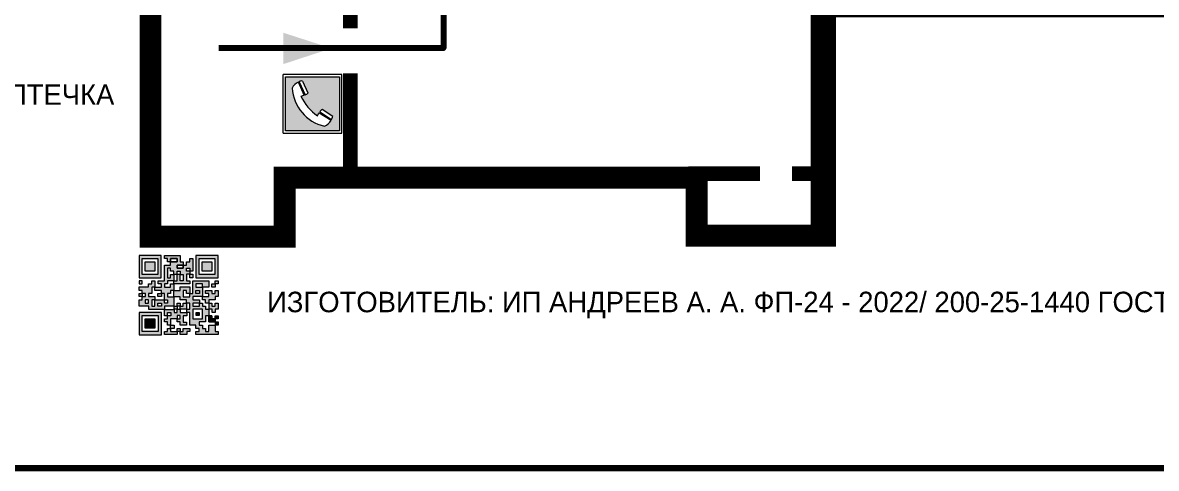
# Model space of a CAD drawing. Header units: millimetres. Extents: x 13810 to 67229, y 12374 to 21950.
# Drawn here: x 27635.8 to 27790.5, y 19479 to 19539.8 of the extents above; entities that cross this region are included whole.
import ezdxf

# ---------------------------------------------------------------- set-up
doc = ezdxf.new("R2010")
doc.units = ezdxf.units.MM
doc.layers.add('План_Штампы', color=7, linetype='Continuous')
doc.styles.add('обычный', font='arial.ttf')

# ---------------------------------------------------------------- blocks, each defined once
blk = doc.blocks.new('A$C456E1F9C')
at = {"lineweight": 5}
h = blk.add_hatch(color=242, dxfattribs=at)
h.paths.add_polyline_path([(0.51, -1.47), (0.51, -13.26), (12.29, -13.26), (12.29, -1.47)])
h.paths.add_polyline_path([(5.42, -4.95, -0.254479), (4.78, -5.4), (3.52, -2.53, -0.209735), (4.23, -2.4)], flags=16)
h.paths.add_polyline_path([(8.53, -8.6), (10.87, -10.17), (10.54, -10.76), (8.03, -9.13, -0.192251)], flags=16)
h.paths.add_polyline_path([(4.61, -5.49, 0.005518), (3.87, -5.72, 0.128647), (7.49, -10.01, 0.00809), (7.83, -9.33), (10.47, -10.97, -0.16736), (8.99, -12.25, -0.327862), (1.95, -3.95, -0.166952), (3.36, -2.62)], flags=16)
at = {"color": 242, "lineweight": 5}
for p, q in [((0, -13.77), (0, -0.97)), ((12.8, -0.97), (0, -0.97)), ((4.23, -2.4), (5.42, -4.95)), ((12.8, -13.77), (12.8, -0.97)), ((4.61, -5.49), (3.36, -2.62)), ((3.52, -2.53), (4.78, -5.4)), ((7.83, -9.33), (10.47, -10.97)), ((8.03, -9.13), (10.54, -10.76)), ((10.81, -10.12), (8.53, -8.6)), ((10.54, -10.76), (10.8, -10.3)), ((10.8, -10.3), (10.81, -10.12)), ((0, -13.77), (12.8, -13.77))]:
    blk.add_line(p, q, dxfattribs=at)
blk.add_lwpolyline([(0.51, -1.47), (12.29, -1.47), (12.29, -13.26), (0.51, -13.26)], close=True, dxfattribs=at)
for centre, radius, start, end in [((4.02, -3.27), 0.891, 76.3284, 123.7092), ((4.59, -5.34), 2.99, 114.2845, 152.1974), ((11.12, -3.31), 9.19, 183.9915, 256.6009), ((4.68, -4.59), 0.824, 276.9621, 334.0723), ((14.98, -39.1), 35.17, 107.1487, 108.4135), ((13.86, -0.94), 11.08, 205.5536, 234.8762), ((-13.31, 0.8), 23.44, 332.5487, 334.4027), ((8.94, -9.5), 0.989, 114.4092, 157.9388), ((7.87, -9.46), 3, 291.9291, 329.9329)]:
    blk.add_arc(centre, radius, start, end, dxfattribs=at)
blk = doc.blocks.new('QR')
at = {"lineweight": 0}
h = blk.add_hatch(color=256, dxfattribs=at)
h.dxf.hatch_style = 1
h.paths.add_polyline_path([(9241.16, 2687.38), (9242.01, 2687.38), (9242.01, 2687.83), (9241.59, 2687.83), (9241.59, 2688.68), (9239.45, 2688.68), (9239.45, 2688.25), (9239.86, 2688.25), (9239.86, 2687.83), (9240.29, 2687.83), (9240.29, 2688.25), (9241.16, 2688.25), (9241.16, 2687.83), (9240.29, 2687.83), (9240.29, 2687.38), (9239.45, 2687.38), (9239.45, 2685.22), (9238.57, 2685.22), (9238.57, 2684.8), (9239.02, 2684.8), (9239.02, 2684.37), (9238.13, 2684.37), (9238.13, 2683.92), (9239.02, 2683.92), (9239.02, 2683.5), (9239.44, 2683.5), (9239.44, 2682.64), (9239.87, 2682.64), (9239.87, 2682.18), (9239.44, 2682.18), (9239.44, 2682.64), (9238.13, 2682.64), (9238.13, 2681.76), (9237.71, 2681.76), (9237.71, 2682.64), (9238.13, 2682.64), (9238.13, 2683.07), (9237.27, 2683.07), (9237.27, 2683.51), (9237.71, 2683.51), (9237.71, 2684.37), (9238.13, 2684.37), (9238.13, 2685.22), (9237.71, 2685.22), (9237.71, 2684.8), (9237.28, 2684.8), (9237.28, 2684.38), (9235.98, 2684.38), (9235.98, 2683.92), (9236.4, 2683.92), (9236.4, 2683.49), (9236.84, 2683.49), (9236.84, 2683.07), (9236.4, 2683.07), (9236.4, 2682.64), (9235.98, 2682.64), (9235.98, 2681.76), (9237.29, 2681.76), (9237.29, 2681.33), (9239.43, 2681.33), (9239.43, 2681.76), (9240.74, 2681.76), (9240.74, 2683.05), (9239.87, 2683.05), (9239.87, 2683.5), (9240.29, 2683.5), (9240.29, 2683.91), (9240.74, 2683.91), (9240.74, 2684.81), (9240.29, 2684.81), (9240.29, 2684.79), (9240.29, 2684.37), (9239.45, 2684.37), (9239.45, 2684.8), (9239.87, 2684.8), (9239.87, 2685.21), (9240.74, 2685.21), (9240.74, 2686.1), (9240.29, 2686.1), (9240.29, 2685.64), (9239.86, 2685.64), (9239.86, 2686.95), (9240.29, 2686.95), (9240.29, 2686.52), (9240.74, 2686.52), (9240.74, 2686.1), (9241.16, 2686.1), (9241.16, 2686.53), (9241.59, 2686.53), (9241.59, 2686.1), (9242.02, 2686.1), (9242.02, 2685.21), (9241.59, 2685.21), (9241.59, 2686.1), (9241.16, 2686.1), (9241.16, 2685.21), (9240.74, 2685.21), (9240.74, 2684.81), (9242.89, 2684.81), (9242.89, 2685.22), (9242.47, 2685.22), (9242.47, 2686.11), (9242.89, 2686.11), (9242.89, 2686.52), (9242.46, 2686.52), (9242.46, 2686.95), (9242.89, 2686.95), (9242.89, 2686.52), (9243.32, 2686.52), (9243.32, 2688.26), (9242.9, 2688.26), (9242.9, 2687.83), (9242.47, 2687.83), (9242.47, 2687.38), (9242.01, 2687.38), (9242.01, 2686.94), (9241.16, 2686.94)])
h.paths.add_polyline_path([(9239.02, 2682.18), (9239.02, 2681.76), (9238.54, 2681.76), (9238.54, 2682.18)], flags=16)
h.paths.add_polyline_path([(9237.27, 2682.65), (9237.27, 2682.19), (9236.83, 2682.19), (9236.83, 2682.65)], flags=16)
h = blk.add_hatch(color=256, dxfattribs=at)
h.dxf.hatch_style = 1
h.paths.add_polyline_path([(9238.15, 2687.83), (9236.83, 2687.83), (9236.83, 2686.52), (9238.15, 2686.52)], flags=0)
h.paths.add_polyline_path([(9239.01, 2685.65), (9239.01, 2688.68), (9235.98, 2688.68), (9235.98, 2685.65)])
h.paths.add_polyline_path([(9236.41, 2686.1), (9236.41, 2688.26), (9238.56, 2688.26), (9238.56, 2686.1)], flags=16)
h.paths.add_polyline_path([(9236.83, 2686.52), (9236.83, 2687.83), (9238.15, 2687.83), (9238.15, 2686.52)], flags=0)
h = blk.add_hatch(color=256, dxfattribs=at)
h.dxf.hatch_style = 1
h.paths.add_polyline_path([(9238.15, 2686.52), (9238.15, 2687.83), (9236.83, 2687.83), (9236.83, 2686.52)])
h.paths.add_polyline_path([(9245.91, 2686.52), (9245.91, 2687.83), (9244.59, 2687.83), (9244.59, 2686.52)], flags=0)
h.paths.add_polyline_path([(9246.77, 2685.65), (9246.77, 2688.68), (9243.74, 2688.68), (9243.74, 2685.65)])
h.paths.add_polyline_path([(9244.17, 2686.1), (9244.17, 2688.26), (9246.32, 2688.26), (9246.32, 2686.1)], flags=16)
h.paths.add_polyline_path([(9244.59, 2686.52), (9244.59, 2687.83), (9245.91, 2687.83), (9245.91, 2686.52)], flags=0)
h = blk.add_hatch(color=256, dxfattribs=at)
h.dxf.hatch_style = 1
h.paths.add_polyline_path([(9240.75, 2681.76), (9240.75, 2681.35), (9241.17, 2681.35), (9241.17, 2681.76)])
h.paths.add_polyline_path([(9241.6, 2682.18), (9241.17, 2682.18), (9241.17, 2681.76), (9241.6, 2681.76)])
h.paths.add_polyline_path([(9242.47, 2681.34), (9242.47, 2682.19), (9242.02, 2682.19), (9242.02, 2681.76), (9241.6, 2681.76), (9241.6, 2681.34)])
h.paths.add_polyline_path([(9239.87, 2678.3), (9239.44, 2678.3), (9239.44, 2677.89), (9241.17, 2677.89), (9241.17, 2678.3), (9240.28, 2678.3), (9240.28, 2678.73), (9239.87, 2678.73)])
h.paths.add_polyline_path([(9240.75, 2678.73), (9240.75, 2679.19), (9240.28, 2679.19), (9240.28, 2678.73)])
h.paths.add_polyline_path([(9241.6, 2678.73), (9241.17, 2678.73), (9241.17, 2678.3), (9241.6, 2678.3)])
h.paths.add_polyline_path([(9242.02, 2678.3), (9241.6, 2678.3), (9241.6, 2677.89), (9242.48, 2677.89), (9242.48, 2678.31), (9242.9, 2678.31), (9242.9, 2678.73), (9242.02, 2678.73)])
h.paths.add_polyline_path([(9246.36, 2684.37), (9246.36, 2684.79), (9245.93, 2684.79), (9245.93, 2684.37)])
h.paths.add_polyline_path([(9246.78, 2685.2), (9246.36, 2685.2), (9246.36, 2684.79), (9246.78, 2684.79)])
h.paths.add_polyline_path([(9245.91, 2687.83), (9244.59, 2687.83), (9244.59, 2686.52), (9245.91, 2686.52)])
h = blk.add_hatch(color=256, dxfattribs=at)
h.dxf.hatch_style = 1
h.paths.add_polyline_path([(9243.32, 2686.11), (9242.89, 2686.11), (9242.89, 2685.64), (9243.32, 2685.64)])
h.paths.add_polyline_path([(9239.02, 2683.07), (9239.02, 2683.5), (9238.56, 2683.5), (9238.56, 2683.07)])
h.paths.add_polyline_path([(9236.4, 2684.8), (9236.4, 2685.22), (9235.98, 2685.22), (9235.98, 2684.8)])
h.paths.add_polyline_path([(9236.4, 2683.07), (9236.4, 2683.49), (9235.98, 2683.49), (9235.98, 2683.07)])
h = blk.add_hatch(color=256, dxfattribs=at)
h.dxf.hatch_style = 1
h.paths.add_polyline_path([(9243.32, 2682.64), (9243.32, 2683.07), (9244.62, 2683.07), (9244.62, 2684.37), (9243.74, 2684.37), (9243.74, 2684.8), (9244.62, 2684.8), (9244.62, 2684.37), (9245.48, 2684.37), (9245.48, 2685.22), (9243.32, 2685.22), (9243.32, 2683.5), (9242.89, 2683.5), (9242.89, 2683.06), (9242.01, 2683.06), (9242.01, 2683.91), (9242.47, 2683.91), (9242.47, 2683.5), (9242.89, 2683.5), (9242.89, 2684.38), (9241.59, 2684.38), (9241.59, 2683.91), (9240.74, 2683.91), (9240.74, 2683.05), (9241.59, 2683.05), (9241.59, 2682.64), (9242.47, 2682.64), (9242.47, 2682.19), (9242.91, 2682.19), (9242.91, 2681.34), (9242.48, 2681.34), (9242.48, 2680.91), (9242.91, 2680.91), (9242.91, 2679.17), (9243.75, 2679.17), (9243.75, 2678.73), (9244.2, 2678.73), (9244.2, 2678.3), (9243.75, 2678.3), (9243.75, 2677.88), (9246.78, 2677.88), (9246.78, 2678.3), (9246.35, 2678.3), (9246.35, 2679.19), (9245.48, 2679.19), (9245.48, 2678.31), (9245.05, 2678.31), (9245.05, 2678.73), (9244.62, 2678.73), (9244.62, 2679.19), (9244.2, 2679.19), (9244.2, 2679.61), (9245.05, 2679.61), (9245.05, 2680.46), (9245.48, 2680.46), (9245.48, 2681.34), (9245.04, 2681.34), (9245.04, 2681.76), (9244.63, 2681.76), (9244.63, 2682.19), (9244.21, 2682.19), (9244.21, 2681.76), (9243.32, 2681.76), (9243.32, 2682.19), (9244.21, 2682.19), (9244.21, 2682.64)])
h.paths.add_polyline_path([(9243.75, 2683.49), (9243.75, 2683.92), (9244.21, 2683.92), (9244.21, 2683.49)], flags=16)
h.paths.add_polyline_path([(9243.32, 2681.34), (9244.63, 2681.34), (9244.63, 2680.04), (9243.32, 2680.04)], flags=16)
h.paths.add_polyline_path([(9243.76, 2680.89), (9244.18, 2680.89), (9244.18, 2680.48), (9243.76, 2680.48)], flags=0)
h = blk.add_hatch(color=256, dxfattribs=at)
h.dxf.hatch_style = 1
h.paths.add_polyline_path([(9246.36, 2683.07), (9246.78, 2683.07), (9246.78, 2683.92), (9246.36, 2683.92), (9246.36, 2683.49), (9245.92, 2683.49), (9245.92, 2683.92), (9245.06, 2683.92), (9245.06, 2683.49), (9245.48, 2683.49), (9245.48, 2683.07), (9244.62, 2683.07), (9244.62, 2682.65), (9245.05, 2682.65), (9245.05, 2682.18), (9245.48, 2682.18), (9245.48, 2682.65), (9246.36, 2682.65)])
h.paths.add_polyline_path([(9246.78, 2682.18), (9246.36, 2682.18), (9246.36, 2681.75), (9245.92, 2681.75), (9245.92, 2682.18), (9245.48, 2682.18), (9245.48, 2681.34), (9245.48, 2681.34), (9245.94, 2681.34), (9245.94, 2680.91), (9246.36, 2680.91), (9246.36, 2681.34), (9246.78, 2681.34)])
h = blk.add_hatch(color=256, dxfattribs=at)
h.dxf.hatch_style = 1
h.paths.add_polyline_path([(9235.98, 2680.9), (9235.98, 2677.86), (9239.02, 2677.86), (9239.02, 2680.9)])
h.paths.add_polyline_path([(9238.57, 2680.48), (9238.57, 2678.32), (9236.41, 2678.32), (9236.41, 2680.48)], flags=16)
h.paths.add_polyline_path([(9238.15, 2680.05), (9238.15, 2678.74), (9236.83, 2678.74), (9236.83, 2680.05)], flags=0)
h = blk.add_hatch(color=256, dxfattribs=at)
h.dxf.hatch_style = 1
h.paths.add_polyline_path([(9242.02, 2680.46), (9242.48, 2680.46), (9242.48, 2680.91), (9241.58, 2680.91), (9241.58, 2681.35), (9241.17, 2681.35), (9241.17, 2680.91), (9240.75, 2680.91), (9240.75, 2681.33), (9239.43, 2681.33), (9239.43, 2680.46), (9239.86, 2680.46), (9239.86, 2680.92), (9240.3, 2680.92), (9240.3, 2680.46), (9239.86, 2680.46), (9239.86, 2680.04), (9239.44, 2680.04), (9239.44, 2679.62), (9239.86, 2679.62), (9239.86, 2679.19), (9240.29, 2679.19), (9240.29, 2680.03), (9241.18, 2680.03), (9241.18, 2680.47), (9241.6, 2680.47), (9241.6, 2680.03), (9241.18, 2680.03), (9241.18, 2679.61), (9241.6, 2679.61), (9241.6, 2679.19), (9242.47, 2679.19), (9242.47, 2679.6), (9242.02, 2679.6)])
h = blk.add_hatch(color=256, dxfattribs=at)
h.dxf.hatch_style = 1
h.paths.add_polyline_path([(9244.18, 2680.48), (9244.18, 2680.89), (9243.76, 2680.89), (9243.76, 2680.48)])
h = blk.add_hatch(color=256, dxfattribs=at)
h.dxf.hatch_style = 1
h.paths.add_polyline_path([(9245.93, 2680.04), (9245.93, 2680.46), (9245.48, 2680.46), (9245.48, 2679.62), (9246.35, 2679.62), (9246.35, 2680.04)])
h.paths.add_polyline_path([(9246.78, 2680.04), (9246.78, 2680.46), (9246.35, 2680.46), (9246.35, 2680.04)])
h.paths.add_polyline_path([(9246.78, 2679.18), (9246.78, 2679.62), (9246.35, 2679.62), (9246.35, 2679.18)])
h = blk.add_hatch(color=256, dxfattribs=at)
h.dxf.hatch_style = 1
h.paths.add_polyline_path([(9238.15, 2680.05), (9236.83, 2680.05), (9236.83, 2678.74), (9238.15, 2678.74)])
for points in [[(9237.71, 2685.22), (9238.13, 2685.22), (9238.13, 2684.37), (9237.71, 2684.37), (9237.71, 2683.51), (9237.27, 2683.51), (9237.27, 2683.07), (9238.13, 2683.07), (9238.13, 2682.64), (9237.71, 2682.64), (9237.71, 2681.76), (9238.13, 2681.76), (9238.13, 2682.64), (9239.44, 2682.64), (9239.44, 2683.5), (9239.02, 2683.5), (9239.02, 2683.07), (9238.56, 2683.07), (9238.56, 2683.5), (9239.02, 2683.5), (9239.02, 2683.92), (9238.13, 2683.92), (9238.13, 2684.37), (9239.02, 2684.37), (9239.02, 2684.8), (9238.57, 2684.8), (9238.57, 2685.22), (9239.45, 2685.22), (9239.45, 2687.38), (9240.29, 2687.38), (9240.29, 2687.83), (9239.86, 2687.83), (9239.86, 2688.25), (9239.45, 2688.25), (9239.45, 2688.68), (9241.59, 2688.68), (9241.59, 2687.83), (9242.01, 2687.83), (9242.01, 2687.38), (9242.47, 2687.38), (9242.47, 2687.83), (9242.9, 2687.83), (9242.9, 2688.26), (9243.32, 2688.26), (9243.32, 2686.52), (9242.89, 2686.52), (9242.89, 2686.11), (9243.32, 2686.11), (9243.32, 2685.64), (9242.89, 2685.64), (9242.89, 2686.11), (9242.47, 2686.11), (9242.47, 2685.22), (9242.89, 2685.22), (9242.89, 2684.81), (9240.74, 2684.81), (9240.74, 2683.91), (9241.59, 2683.91), (9241.59, 2684.38), (9242.89, 2684.38), (9242.89, 2683.5), (9242.47, 2683.5), (9242.47, 2683.91), (9242.01, 2683.91), (9242.01, 2683.06), (9242.89, 2683.06), (9242.89, 2683.5), (9243.32, 2683.5), (9243.32, 2685.22), (9245.48, 2685.22), (9245.48, 2684.37), (9244.62, 2684.37), (9244.62, 2683.07), (9245.48, 2683.07), (9245.48, 2683.49), (9245.06, 2683.49), (9245.06, 2683.92), (9245.92, 2683.92), (9245.92, 2683.49), (9246.36, 2683.49), (9246.36, 2683.92), (9246.78, 2683.92), (9246.78, 2683.07), (9246.36, 2683.07), (9246.36, 2682.65), (9245.48, 2682.65), (9245.48, 2682.18), (9245.92, 2682.18), (9245.92, 2681.75), (9246.36, 2681.75), (9246.36, 2682.18), (9246.78, 2682.18), (9246.78, 2681.34), (9246.36, 2681.34), (9246.36, 2680.91), (9245.94, 2680.91), (9245.94, 2681.34), (9245.48, 2681.34), (9245.48, 2680.46), (9245.93, 2680.46), (9245.93, 2680.04), (9246.35, 2680.04), (9246.35, 2680.46), (9246.78, 2680.46), (9246.78, 2680.04), (9246.78, 2680.04), (9246.35, 2680.04), (9246.35, 2679.62), (9246.78, 2679.62), (9246.78, 2679.18), (9246.35, 2679.18), (9246.35, 2678.3), (9246.78, 2678.3), (9246.78, 2677.88), (9243.75, 2677.88), (9243.75, 2678.3), (9244.2, 2678.3), (9244.2, 2678.73), (9243.75, 2678.73), (9243.75, 2679.17), (9242.91, 2679.17), (9242.91, 2680.91), (9242.48, 2680.91), (9242.48, 2680.46), (9242.02, 2680.46), (9242.02, 2679.6), (9242.47, 2679.6), (9242.47, 2679.19), (9241.6, 2679.19), (9241.6, 2679.61), (9241.18, 2679.61), (9241.18, 2680.03), (9240.29, 2680.03), (9240.29, 2679.19), (9240.75, 2679.19), (9240.75, 2678.73), (9240.28, 2678.73), (9240.28, 2678.3), (9241.17, 2678.3), (9241.17, 2678.73), (9241.6, 2678.73), (9241.6, 2678.3), (9242.02, 2678.3), (9242.02, 2678.73), (9242.9, 2678.73), (9242.9, 2678.31), (9242.48, 2678.31), (9242.48, 2677.89), (9241.6, 2677.89), (9241.6, 2678.3), (9241.17, 2678.3), (9241.17, 2677.89), (9239.44, 2677.89), (9239.44, 2678.3), (9239.87, 2678.3), (9239.87, 2678.73), (9240.28, 2678.73), (9240.28, 2679.19), (9240.29, 2679.19), (9239.86, 2679.19), (9239.86, 2679.62), (9239.44, 2679.62), (9239.44, 2680.04), (9239.86, 2680.04), (9239.86, 2680.46), (9239.43, 2680.46), (9239.43, 2681.33), (9237.29, 2681.33), (9237.29, 2681.76), (9235.98, 2681.76), (9235.98, 2682.64), (9236.4, 2682.64), (9236.4, 2683.07), (9235.98, 2683.07), (9235.98, 2683.49), (9236.4, 2683.49), (9236.4, 2683.92), (9235.98, 2683.92), (9235.98, 2684.38), (9237.28, 2684.38), (9237.28, 2684.8), (9237.71, 2684.8), (9237.71, 2685.22), (9237.92, 2685.22)], [(9240.74, 2686.1), (9240.74, 2686.52), (9240.29, 2686.52), (9240.29, 2686.95), (9239.86, 2686.95), (9239.86, 2685.64), (9240.29, 2685.64), (9240.29, 2686.1), (9240.74, 2686.1), (9240.74, 2686.52)], [(9240.74, 2685.21), (9239.87, 2685.21), (9239.87, 2684.8), (9239.45, 2684.8), (9239.45, 2684.37), (9240.29, 2684.37), (9240.29, 2684.79), (9240.29, 2684.81), (9240.74, 2684.81), (9240.74, 2685.21), (9239.87, 2685.21)], [(9244.62, 2684.37), (9244.62, 2684.8), (9243.74, 2684.8), (9243.74, 2684.37), (9244.62, 2684.37)], [(9240.74, 2683.91), (9240.29, 2683.91), (9240.29, 2683.5), (9239.87, 2683.5), (9239.87, 2683.05), (9240.74, 2683.05), (9240.74, 2683.91)], [(9240.74, 2683.05), (9240.74, 2681.76), (9239.43, 2681.76), (9239.43, 2681.33), (9240.75, 2681.33), (9240.75, 2681.35), (9240.75, 2680.91), (9241.17, 2680.91), (9241.17, 2681.35), (9241.58, 2681.35), (9241.58, 2680.91), (9242.48, 2680.91), (9242.48, 2681.34), (9242.91, 2681.34), (9242.91, 2682.19), (9242.47, 2682.19), (9242.47, 2682.64), (9241.59, 2682.64), (9241.59, 2683.05), (9240.74, 2683.05)], [(9241.6, 2681.76), (9242.02, 2681.76), (9242.02, 2682.19), (9242.47, 2682.19), (9242.47, 2681.34), (9241.6, 2681.34), (9241.6, 2681.76)], [(9244.62, 2683.07), (9243.32, 2683.07), (9243.32, 2682.64), (9244.21, 2682.64), (9244.21, 2682.19), (9243.32, 2682.19), (9243.32, 2681.76), (9244.21, 2681.76), (9244.21, 2682.19), (9244.63, 2682.19), (9244.63, 2681.76), (9245.04, 2681.76), (9245.04, 2681.34), (9245.48, 2681.34)], [(9245.48, 2682.18), (9245.05, 2682.18), (9245.05, 2682.65), (9244.62, 2682.65), (9244.62, 2683.07)], [(9245.48, 2682.18), (9245.48, 2681.34)], [(9239.86, 2680.46), (9239.86, 2680.92), (9240.3, 2680.92), (9240.3, 2680.46), (9239.86, 2680.46)], [(9245.48, 2680.46), (9245.05, 2680.46), (9245.05, 2679.61), (9244.2, 2679.61), (9244.2, 2679.19), (9244.62, 2679.19), (9244.62, 2678.73), (9245.05, 2678.73), (9245.05, 2678.31), (9245.48, 2678.31), (9245.48, 2679.19), (9246.35, 2679.19), (9246.35, 2679.07)], [(9246.35, 2679.62), (9245.48, 2679.62), (9245.48, 2680.46)], [(9245.48, 2680.46), (9245.48, 2679.62), (9246.35, 2679.62), (9246.35, 2680.04), (9245.93, 2680.04), (9245.93, 2680.46), (9245.48, 2680.46), (9245.48, 2679.62)], [(9246.35, 2679.62), (9246.35, 2679.18)]]:
    blk.add_lwpolyline(points, dxfattribs=at)
for points in [[(9235.98, 2685.65), (9239.01, 2685.65), (9239.01, 2688.68), (9235.98, 2688.68)], [(9236.41, 2688.26), (9238.56, 2688.26), (9238.56, 2686.1), (9236.41, 2686.1)], [(9240.29, 2687.83), (9241.16, 2687.83), (9241.16, 2688.25), (9240.29, 2688.25)], [(9240.29, 2688.25), (9241.16, 2688.25), (9241.16, 2687.83), (9240.29, 2687.83)], [(9243.74, 2685.65), (9246.77, 2685.65), (9246.77, 2688.68), (9243.74, 2688.68)], [(9244.17, 2688.26), (9246.32, 2688.26), (9246.32, 2686.1), (9244.17, 2686.1)], [(9236.83, 2687.83), (9238.15, 2687.83), (9238.15, 2686.52), (9236.83, 2686.52)], [(9242.01, 2687.38), (9241.16, 2687.38), (9241.16, 2686.94), (9242.01, 2686.94)], [(9241.16, 2687.38), (9242.01, 2687.38), (9242.01, 2686.94), (9241.16, 2686.94)], [(9241.16, 2686.53), (9241.59, 2686.53), (9241.59, 2686.1), (9241.16, 2686.1)], [(9242.89, 2686.52), (9242.46, 2686.52), (9242.46, 2686.95), (9242.89, 2686.95)], [(9244.59, 2687.83), (9245.91, 2687.83), (9245.91, 2686.52), (9244.59, 2686.52)], [(9235.98, 2684.8), (9236.4, 2684.8), (9236.4, 2685.22), (9235.98, 2685.22)], [(9241.16, 2686.1), (9240.74, 2686.1), (9240.74, 2685.21), (9241.16, 2685.21)], [(9241.59, 2686.1), (9242.02, 2686.1), (9242.02, 2685.21), (9241.59, 2685.21)], [(9245.93, 2684.79), (9246.36, 2684.79), (9246.36, 2684.37), (9245.93, 2684.37)], [(9246.36, 2685.2), (9246.78, 2685.2), (9246.78, 2684.79), (9246.36, 2684.79)], [(9236.4, 2683.07), (9236.84, 2683.07), (9236.84, 2683.49), (9236.4, 2683.49)], [(9243.75, 2683.92), (9244.21, 2683.92), (9244.21, 2683.49), (9243.75, 2683.49)], [(9236.83, 2682.19), (9237.27, 2682.19), (9237.27, 2682.65), (9236.83, 2682.65)], [(9238.54, 2682.18), (9239.02, 2682.18), (9239.02, 2681.76), (9238.54, 2681.76)], [(9239.44, 2682.64), (9239.87, 2682.64), (9239.87, 2682.18), (9239.44, 2682.18)], [(9240.75, 2681.76), (9241.17, 2681.76), (9241.17, 2681.35), (9240.75, 2681.35)], [(9241.17, 2682.18), (9241.6, 2682.18), (9241.6, 2681.76), (9241.17, 2681.76)], [(9235.98, 2677.86), (9239.02, 2677.86), (9239.02, 2680.9), (9235.98, 2680.9)], [(9236.41, 2680.48), (9238.57, 2680.48), (9238.57, 2678.32), (9236.41, 2678.32)], [(9241.18, 2680.03), (9241.6, 2680.03), (9241.6, 2680.47), (9241.18, 2680.47)], [(9243.32, 2680.04), (9244.63, 2680.04), (9244.63, 2681.34), (9243.32, 2681.34)], [(9243.76, 2680.89), (9244.18, 2680.89), (9244.18, 2680.48), (9243.76, 2680.48)], [(9236.83, 2680.05), (9238.15, 2680.05), (9238.15, 2678.74), (9236.83, 2678.74)]]:
    blk.add_lwpolyline(points, close=True, dxfattribs=at)

msp = doc.modelspace()

# ---------------------------------------------------------------- linework, layer by layer
at = {"color": 2, "lineweight": 100}
for points in [[(27619.29, 19873.98), (28219.29, 19873.98), (28219.29, 19478.98), (27619.29, 19478.98)], [(27619.29, 19478.98), (28219.29, 19478.98), (28219.29, 19083.98), (27619.29, 19083.98)]]:
    msp.add_lwpolyline(points, close=True, dxfattribs=at)
at = {"lineweight": 100}
for points, const_width in [([(27649.03, 19769.64), (27649.03, 19565.94), (27642.59, 19565.94), (27642.59, 19545.64), (27653.21, 19545.64), (27653.21, 19510.57), (27671.52, 19510.57), (27671.52, 19518.64), (27727.75, 19518.64), (27727.75, 19510.74), (27745.29, 19510.74), (27745.29, 19542.02), (28147.28, 19542.02)], 3), ([(27744.34, 19510.94), (27744.34, 19580.57)], 2), ([(27680.47, 19553.03), (27680.47, 19539.02)], 2), ([(27680.47, 19532.89), (27680.47, 19518.8)], 2), ([(27726.63, 19519.19), (27736.42, 19519.19)], 2), ([(27740.77, 19519.19), (27745.45, 19519.19)], 2)]:
    msp.add_lwpolyline(points, dxfattribs=dict(at, const_width=const_width))
at = {"color": 126, "lineweight": 100, "true_color": 0x008754}
msp.add_lwpolyline([(27693.2, 19555.67), (27693.2, 19536.29), (27662.55, 19536.29)], dxfattribs=at)
at = {"layer": 'План_Штампы', "color": 126, "true_color": 0x008754}
msp.add_solid([(27671.32, 19534.13), (27671.33, 19538.42), (27677.91, 19536.29)], dxfattribs=at)

# ---------------------------------------------------------------- block references
at = {"xscale": 0.625, "yscale": 0.625, "zscale": 0.625}
msp.add_blockref('A$C456E1F9C', (27671.32, 19533.32), dxfattribs=at)
at = {"color": 22, "lineweight": 100, "true_color": 0xbb1e10}
msp.add_blockref('QR', (18415.67, 16819.34), dxfattribs=at)

# ---------------------------------------------------------------- texts
at = {"lineweight": 0, "char_height": 2.8, "attachment_point": 5, "style": 'обычный'}
for s, insert, width in [('\\pi-8.4,l8.4,t8.4;{\\fProxima Nova Rg|b0|i0|c204|p2;АПТЕЧКА\\H1.1667x; }', (27639.7, 19529.98), 126.6484), ('\\pi-8.4,l8.4,t8.4;{\\fProxima Nova Rg|b0|i0|c204|p2;ИЗГОТОВИТЕЛЬ: ИП АНДРЕЕВ А. А.\\fProxima Nova Rg|b0|i0|c0|p2; \\fProxima Nova Rg|b0|i0|c204|p2;ФП-24 - 2022/ 200-25-1440 ГОСТ 34428-2018-Е\\H1.2266x; }', (27743.16, 19501.27), 191.3484)]:
    msp.add_mtext(s, dxfattribs=dict(at, insert=insert, width=width))

doc.saveas('drawing.dxf')
